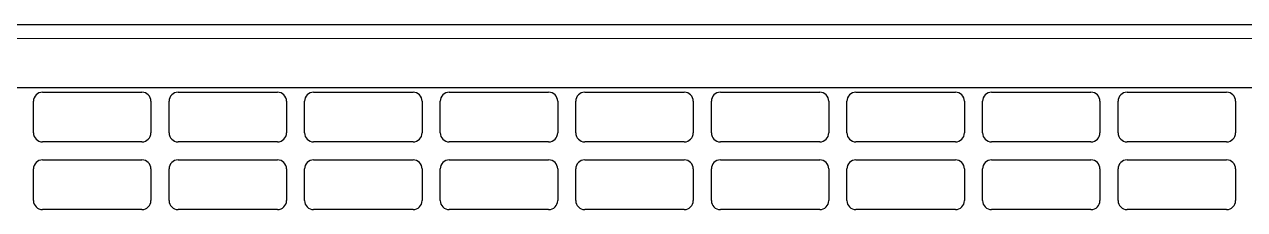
# Model space of a CAD drawing. Header units: millimetres. Extents: x -815 to 1480, y 650 to 1898.
# Drawn here: x 882.1 to 1152.1, y 1700.4 to 1741.4 of the extents above; entities that cross this region are included whole.
import ezdxf

# ---------------------------------------------------------------- set-up
doc = ezdxf.new("R2010")
doc.units = ezdxf.units.MM

msp = doc.modelspace()

# ---------------------------------------------------------------- linework, layer by layer
at = {"color": 7, "linetype": 'Continuous', "lineweight": 25}
for p, q in [((557.63, 1741.41), (1386.63, 1741.41)), ((557.63, 1727.41), (1386.63, 1727.41)), ((886.13, 1726.4), (908.13, 1726.4)), ((916.13, 1726.4), (938.13, 1726.4)), ((946.13, 1726.4), (968.13, 1726.4)), ((976.13, 1726.4), (998.13, 1726.4)), ((1006.13, 1726.4), (1028.13, 1726.4)), ((1036.13, 1726.4), (1058.13, 1726.4)), ((1066.13, 1726.4), (1088.13, 1726.4)), ((1096.13, 1726.4), (1118.13, 1726.4)), ((1126.13, 1726.4), (1148.13, 1726.4)), ((884.13, 1717.4), (884.13, 1724.4)), ((910.13, 1724.4), (910.13, 1717.4)), ((914.13, 1717.4), (914.13, 1724.4)), ((940.13, 1724.4), (940.13, 1717.4)), ((944.13, 1717.4), (944.13, 1724.4)), ((970.13, 1724.4), (970.13, 1717.4)), ((974.13, 1717.4), (974.13, 1724.4)), ((1000.13, 1724.4), (1000.13, 1717.4)), ((1004.13, 1717.4), (1004.13, 1724.4)), ((1030.13, 1724.4), (1030.13, 1717.4)), ((1034.13, 1717.4), (1034.13, 1724.4)), ((1060.13, 1724.4), (1060.13, 1717.4)), ((1064.13, 1717.4), (1064.13, 1724.4)), ((1090.13, 1724.4), (1090.13, 1717.4)), ((1094.13, 1717.4), (1094.13, 1724.4)), ((1120.13, 1724.4), (1120.13, 1717.4)), ((1124.13, 1717.4), (1124.13, 1724.4)), ((1150.13, 1724.4), (1150.13, 1717.4)), ((908.13, 1715.4), (886.13, 1715.4)), ((938.13, 1715.4), (916.13, 1715.4)), ((968.13, 1715.4), (946.13, 1715.4)), ((998.13, 1715.4), (976.13, 1715.4)), ((1028.13, 1715.4), (1006.13, 1715.4)), ((1058.13, 1715.4), (1036.13, 1715.4)), ((1088.13, 1715.4), (1066.13, 1715.4)), ((1118.13, 1715.4), (1096.13, 1715.4)), ((1148.13, 1715.4), (1126.13, 1715.4)), ((884.13, 1702.4), (884.13, 1709.4)), ((886.13, 1711.4), (908.13, 1711.4)), ((910.13, 1709.4), (910.13, 1702.4)), ((914.13, 1702.4), (914.13, 1709.4)), ((916.13, 1711.4), (938.13, 1711.4)), ((940.13, 1709.4), (940.13, 1702.4)), ((944.13, 1702.4), (944.13, 1709.4)), ((946.13, 1711.4), (968.13, 1711.4)), ((970.13, 1709.4), (970.13, 1702.4)), ((974.13, 1702.4), (974.13, 1709.4)), ((976.13, 1711.4), (998.13, 1711.4)), ((1000.13, 1709.4), (1000.13, 1702.4)), ((1004.13, 1702.4), (1004.13, 1709.4)), ((1006.13, 1711.4), (1028.13, 1711.4)), ((1030.13, 1709.4), (1030.13, 1702.4)), ((1034.13, 1702.4), (1034.13, 1709.4)), ((1036.13, 1711.4), (1058.13, 1711.4)), ((1060.13, 1709.4), (1060.13, 1702.4)), ((1064.13, 1702.4), (1064.13, 1709.4)), ((1066.13, 1711.4), (1088.13, 1711.4)), ((1090.13, 1709.4), (1090.13, 1702.4)), ((1094.13, 1702.4), (1094.13, 1709.4)), ((1096.13, 1711.4), (1118.13, 1711.4)), ((1120.13, 1709.4), (1120.13, 1702.4)), ((1124.13, 1702.4), (1124.13, 1709.4)), ((1126.13, 1711.4), (1148.13, 1711.4)), ((1150.13, 1709.4), (1150.13, 1702.4)), ((908.13, 1700.4), (886.13, 1700.4)), ((938.13, 1700.4), (916.13, 1700.4)), ((968.13, 1700.4), (946.13, 1700.4)), ((998.13, 1700.4), (976.13, 1700.4)), ((1028.13, 1700.4), (1006.13, 1700.4)), ((1058.13, 1700.4), (1036.13, 1700.4)), ((1088.13, 1700.4), (1066.13, 1700.4)), ((1118.13, 1700.4), (1096.13, 1700.4)), ((1148.13, 1700.4), (1126.13, 1700.4))]:
    msp.add_line(p, q, dxfattribs=at)
at = {"color": 8, "linetype": 'Continuous', "lineweight": 18}
msp.add_line((557.63, 1738.31), (1386.63, 1738.31), dxfattribs=at)
at = {"color": 7, "linetype": 'Continuous', "lineweight": 25}
for centre, start, end in [((886.13, 1724.4), 90, 180), ((908.13, 1724.4), 0, 90), ((916.13, 1724.4), 90, 180), ((938.13, 1724.4), 0, 90), ((946.13, 1724.4), 90, 180), ((968.13, 1724.4), 0, 90), ((976.13, 1724.4), 90, 180), ((998.13, 1724.4), 0, 90), ((1006.13, 1724.4), 90, 180), ((1028.13, 1724.4), 0, 90), ((1036.13, 1724.4), 90, 180), ((1058.13, 1724.4), 0, 90), ((1066.13, 1724.4), 90, 180), ((1088.13, 1724.4), 0, 90), ((1096.13, 1724.4), 90, 180), ((1118.13, 1724.4), 0, 90), ((1126.13, 1724.4), 90, 180), ((1148.13, 1724.4), 0, 90), ((886.13, 1717.4), 180, 270), ((908.13, 1717.4), 270, 0), ((916.13, 1717.4), 180, 270), ((938.13, 1717.4), 270, 0), ((946.13, 1717.4), 180, 270), ((968.13, 1717.4), 270, 0), ((976.13, 1717.4), 180, 270), ((998.13, 1717.4), 270, 0), ((1006.13, 1717.4), 180, 270), ((1028.13, 1717.4), 270, 0), ((1036.13, 1717.4), 180, 270), ((1058.13, 1717.4), 270, 0), ((1066.13, 1717.4), 180, 270), ((1088.13, 1717.4), 270, 0), ((1096.13, 1717.4), 180, 270), ((1118.13, 1717.4), 270, 0), ((1126.13, 1717.4), 180, 270), ((1148.13, 1717.4), 270, 0), ((886.13, 1709.4), 90, 180), ((908.13, 1709.4), 0, 90), ((916.13, 1709.4), 90, 180), ((938.13, 1709.4), 0, 90), ((946.13, 1709.4), 90, 180), ((968.13, 1709.4), 0, 90), ((976.13, 1709.4), 90, 180), ((998.13, 1709.4), 0, 90), ((1006.13, 1709.4), 90, 180), ((1028.13, 1709.4), 0, 90), ((1036.13, 1709.4), 90, 180), ((1058.13, 1709.4), 0, 90), ((1066.13, 1709.4), 90, 180), ((1088.13, 1709.4), 0, 90), ((1096.13, 1709.4), 90, 180), ((1118.13, 1709.4), 0, 90), ((1126.13, 1709.4), 90, 180), ((1148.13, 1709.4), 0, 90), ((886.13, 1702.4), 180, 270), ((908.13, 1702.4), 270, 0), ((916.13, 1702.4), 180, 270), ((938.13, 1702.4), 270, 0), ((946.13, 1702.4), 180, 270), ((968.13, 1702.4), 270, 0), ((976.13, 1702.4), 180, 270), ((998.13, 1702.4), 270, 0), ((1006.13, 1702.4), 180, 270), ((1028.13, 1702.4), 270, 0), ((1036.13, 1702.4), 180, 270), ((1058.13, 1702.4), 270, 0), ((1066.13, 1702.4), 180, 270), ((1088.13, 1702.4), 270, 0), ((1096.13, 1702.4), 180, 270), ((1118.13, 1702.4), 270, 0), ((1126.13, 1702.4), 180, 270), ((1148.13, 1702.4), 270, 0)]:
    msp.add_arc(centre, 2, start, end, dxfattribs=at)

doc.saveas('drawing.dxf')
